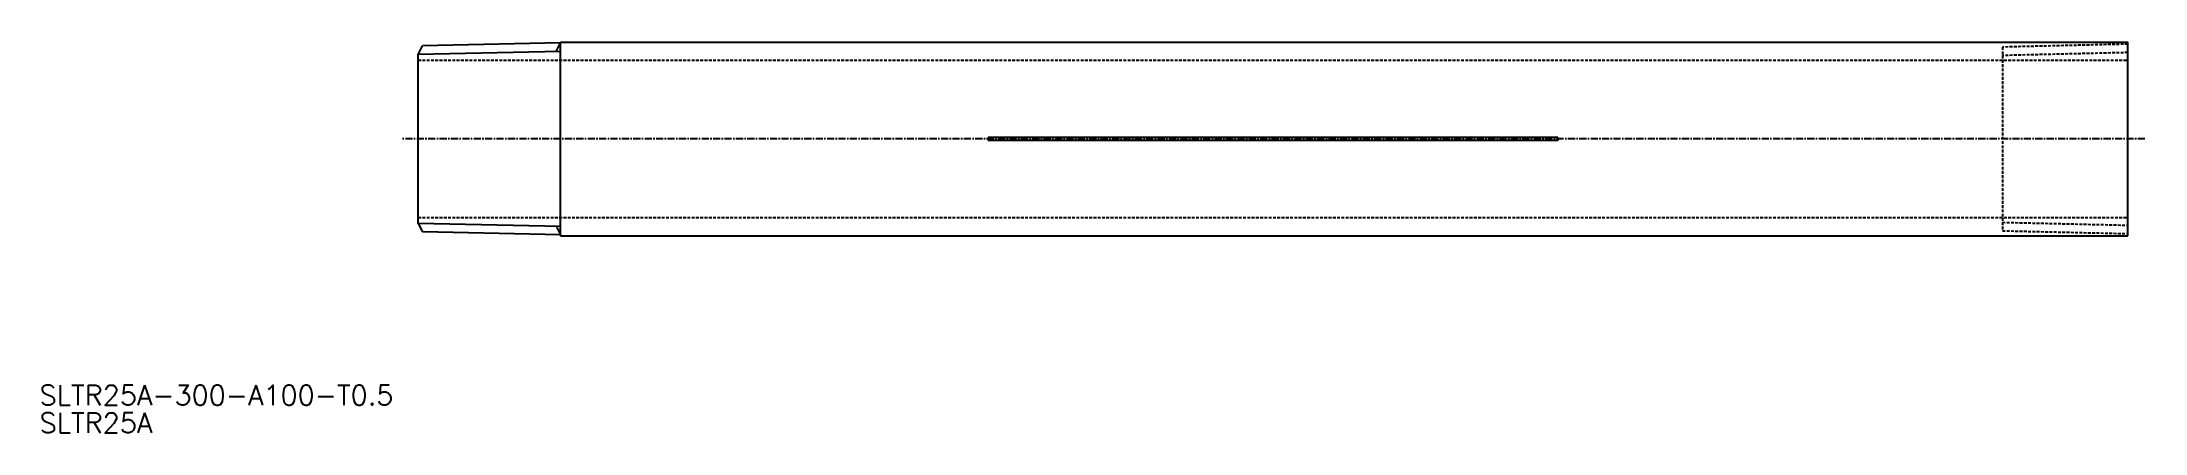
# Model space of a CAD drawing. Extents: x 272 to 641, y 243 to 312.
import ezdxf

# ---------------------------------------------------------------- set-up
doc = ezdxf.new("R2010")
doc.units = 0
doc.linetypes.add('CENTER', pattern=[2, 1.25, -0.25, 0.25, -0.25])
doc.linetypes.add('DASHED', pattern=[0.75, 0.5, -0.25])
doc.layers.get('0').update_dxf_attribs({"linetype": 'CONTINUOUS'})
doc.layers.add('CENTER', color=1, linetype='CENTER')
doc.styles.get("Standard").update_dxf_attribs({"font": 'txt.shx', "bigfont": 'bigfont.shx'})

msp = doc.modelspace()

# ---------------------------------------------------------------- linework, layer by layer
at = {"color": 7, "linetype": 'CONTINUOUS'}
for p, q in [((338.39, 309.61), (339.17, 311.12)), ((363.39, 311.64), (339.17, 311.12)), ((363.39, 277.79), (363.39, 311.79)), ((638.39, 277.79), (638.39, 311.79)), ((338.39, 279.97), (338.39, 309.61)), ((338.39, 279.97), (339.17, 278.47)), ((363.39, 277.94), (339.17, 278.47))]:
    msp.add_line(p, q, dxfattribs=at)
at = {"color": 3, "linetype": 'CONTINUOUS'}
for p, q in [((363.39, 310.16), (338.39, 309.61)), ((362.61, 310.14), (363.39, 311.64)), ((363.39, 279.42), (338.39, 279.97)), ((362.61, 279.45), (363.39, 277.94))]:
    msp.add_line(p, q, dxfattribs=at)
for p, q in [((363.39, 311.79), (638.39, 311.79)), ((638.39, 291.33), (638.39, 298.25)), ((538.39, 295.04), (438.39, 295.04)), ((438.39, 295.04), (438.39, 294.54)), ((538.39, 294.54), (438.39, 294.54)), ((538.39, 295.04), (538.39, 294.54)), ((363.39, 277.79), (638.39, 277.79))]:
    msp.add_line(p, q)
at = {"color": 3, "linetype": 'DASHED'}
for p, q in [((638.39, 311.42), (616.39, 310.91)), ((616.39, 310.91), (616.39, 278.67)), ((338.39, 308.59), (638.39, 308.59)), ((638.39, 309.94), (616.39, 309.43)), ((338.39, 280.99), (638.39, 280.99)), ((616.39, 280.15), (638.39, 279.65)), ((616.39, 278.67), (638.39, 278.17))]:
    msp.add_line(p, q, dxfattribs=at)
at = {"layer": 'CENTER', "color": 1, "linetype": 'CENTER'}
msp.add_line((641.39, 294.79), (335.39, 294.79), dxfattribs=at)

# ---------------------------------------------------------------- texts
at = {"color": 7, "linetype": 'CONTINUOUS'}
for s, p in [('SLTR25A-300-A100-T0.5', (271.94, 248.06)), ('SLTR25A', (271.94, 243.19))]:
    msp.add_text(s, height=3.5, dxfattribs=at).set_placement(p)

doc.saveas('drawing.dxf')
